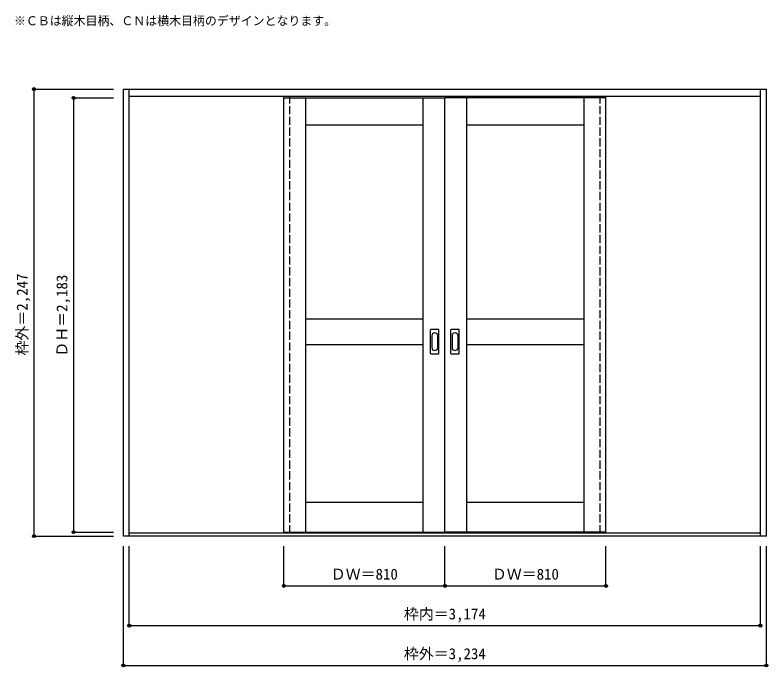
# Model space of a CAD drawing. Units: millimetres, scale not verified. Extents: x -1894 to 1893, y -1409 to 1868.
import ezdxf
from ezdxf.enums import TextEntityAlignment as Align

# ---------------------------------------------------------------- set-up
doc = ezdxf.new("R2010")
doc.units = ezdxf.units.MM
doc.header["$LTSCALE"] = 30
doc.header["$PDMODE"] = 32
doc.header["$PDSIZE"] = 15
doc.linetypes.add('DASHED1', pattern=[1.8, 1.2, -0.6])
for name, color, linetype in [('0-0', 3, 'Continuous'), ('0-1_寸法', 7, 'Continuous'), ('0-2_文字', 7, 'Continuous')]:
    doc.layers.add(name, color=color, linetype=linetype)
doc.styles.add('ＭＳ ゴシック', font='')
doc.styles.get('ＭＳ ゴシック').set_extended_font_data('MS Gothic')

msp = doc.modelspace()

# ---------------------------------------------------------------- linework, layer by layer
at = {"layer": '0-0'}
for p, q in [((-1348.97, 1495.58), (1885.03, 1495.58)), ((-1348.97, -751.42), (-1348.97, 1495.58)), ((-1318.97, -751.42), (-1318.97, 1495.58)), ((1855.03, -751.42), (1855.03, 1495.58)), ((1885.03, -751.42), (1885.03, 1495.58)), ((-1318.97, 1459.58), (1855.03, 1459.58)), ((-541.97, -731.42), (-541.97, 1451.58)), ((-541.97, 1451.58), (268.03, 1451.58)), ((-431.97, -731.42), (-431.97, 1451.58)), ((158.03, -731.42), (158.03, 1451.58)), ((268.03, -731.42), (268.03, 1451.58)), ((1078.03, 1451.58), (268.03, 1451.58)), ((378.03, -731.42), (378.03, 1451.58)), ((968.03, -731.42), (968.03, 1451.58)), ((1078.03, -731.42), (1078.03, 1451.58)), ((-431.97, 1316.58), (158.03, 1316.58)), ((378.03, 1316.58), (968.03, 1316.58)), ((-431.97, 341.58), (158.03, 341.58)), ((378.03, 341.58), (968.03, 341.58)), ((196.03, 166.58), (196.03, 285.58)), ((236.53, 287.08), (197.53, 287.08)), ((238.03, 166.58), (238.03, 285.58)), ((298.03, 166.58), (298.03, 285.58)), ((338.53, 287.08), (299.53, 287.08)), ((340.03, 166.58), (340.03, 285.58)), ((-431.97, 211.58), (158.03, 211.58)), ((378.03, 211.58), (968.03, 211.58)), ((197.53, 165.08), (236.53, 165.08)), ((299.53, 165.08), (338.53, 165.08)), ((-431.97, -581.42), (158.03, -581.42)), ((378.03, -581.42), (968.03, -581.42)), ((1885.03, -751.42), (-1348.97, -751.42)), ((1855.03, -736.42), (-1318.97, -736.42)), ((-541.97, -731.42), (268.03, -731.42)), ((1078.03, -731.42), (268.03, -731.42))]:
    msp.add_line(p, q, dxfattribs=at)
at = {"layer": '0-0', "color": 4, "linetype": 'DASHED1'}
for p, q in [((-541.97, -736.42), (-541.97, 1459.58)), ((-511.97, -736.42), (-511.97, 1459.58)), ((-511.97, -731.42), (-511.97, 1451.58)), ((1048.03, -736.42), (1048.03, 1459.58)), ((1048.03, -731.42), (1048.03, 1451.58)), ((1078.03, -736.42), (1078.03, 1459.58))]:
    msp.add_line(p, q, dxfattribs=at)
at = {"layer": '0-0', "color": 7}
for p, q in [((202.03, 255.68), (202.03, 196.48)), ((232.03, 196.48), (232.03, 255.68)), ((304.03, 255.68), (304.03, 196.48)), ((334.03, 196.48), (334.03, 255.68))]:
    msp.add_line(p, q, dxfattribs=at)
at = {"layer": '0-0'}
for centre, start, end in [((197.53, 285.58), 90, 180), ((236.53, 285.58), 0, 90), ((299.53, 285.58), 90, 180), ((338.53, 285.58), 0, 90), ((197.53, 166.58), 180, 270), ((236.53, 166.58), 270, 0), ((299.53, 166.58), 180, 270), ((338.53, 166.58), 270, 0)]:
    msp.add_arc(centre, 1.5, start, end, dxfattribs=at)
at = {"layer": '0-0', "color": 7}
for centre, start, end in [((217.03, 255.68), 0, 180), ((319.03, 255.68), 0, 180), ((217.03, 196.48), 180, 0), ((319.03, 196.48), 180, 0)]:
    msp.add_arc(centre, 15, start, end, dxfattribs=at)
at = {"layer": '0-1_寸法', "color": 4}
for p, q in [((-1798.97, 1495.58), (-1398.97, 1495.58)), ((-1798.97, 1495.58), (-1798.97, -751.42)), ((-1598.97, 1451.58), (-1598.97, -731.42)), ((-1598.97, 1451.58), (-1398.97, 1451.58)), ((-1798.97, -751.42), (-1398.97, -751.42)), ((-1598.97, -731.42), (-1398.97, -731.42)), ((-1348.97, -1401.42), (-1348.97, -801.42)), ((-1318.97, -1201.42), (-1318.97, -801.42)), ((-541.97, -1001.42), (-541.97, -801.42)), ((268.03, -1001.42), (268.03, -801.42)), ((1078.03, -1001.42), (1078.03, -801.42)), ((-541.97, -1001.42), (1078.03, -1001.42))]:
    msp.add_line(p, q, dxfattribs=at)
for points in [[(-1348.97, -1401.42), (1885.03, -1401.42), (1885.03, -801.42)], [(-1318.97, -1201.42), (1855.03, -1201.42), (1855.03, -801.42)]]:
    msp.add_lwpolyline(points, dxfattribs=at)
at = {"layer": '0-1_寸法'}
for p in [(-1798.97, 1495.58), (-1598.97, 1451.58), (-1798.97, -751.42), (-1598.97, -731.42), (-541.97, -1001.42), (268.03, -1001.42), (1078.03, -1001.42), (-1318.97, -1201.42), (1855.03, -1201.42), (-1348.97, -1401.42), (1885.03, -1401.42)]:
    msp.add_point(p, dxfattribs=at)

# ---------------------------------------------------------------- texts
at = {"layer": '0-1_寸法', "style": 'ＭＳ ゴシック'}
for s, p in [('枠外＝2,247', (-1813.97, 156.83)), ('ＤＨ＝2,183', (-1613.97, 150.83))]:
    msp.add_text(s, height=54.99, rotation=90, dxfattribs=at).set_placement(p, align=Align.BOTTOM_LEFT)
for s, p in [('ＤＷ＝810', (-305.72, -986.42)), ('ＤＷ＝810', (504.28, -986.42)), ('枠内＝3,174', (61.78, -1186.42)), ('枠外＝3,234', (61.78, -1386.42))]:
    msp.add_text(s, height=54.99, dxfattribs=at).set_placement(p, align=Align.BOTTOM_LEFT)
at = {"layer": '0-2_文字', "style": 'ＭＳ ゴシック'}
msp.add_text('※ＣＢは縦木目柄、ＣＮは横木目柄のデザインとなります。', height=43.99, dxfattribs=at).set_placement((-1898.97, 1803.7), align=Align.BOTTOM_LEFT)

doc.saveas('drawing.dxf')
